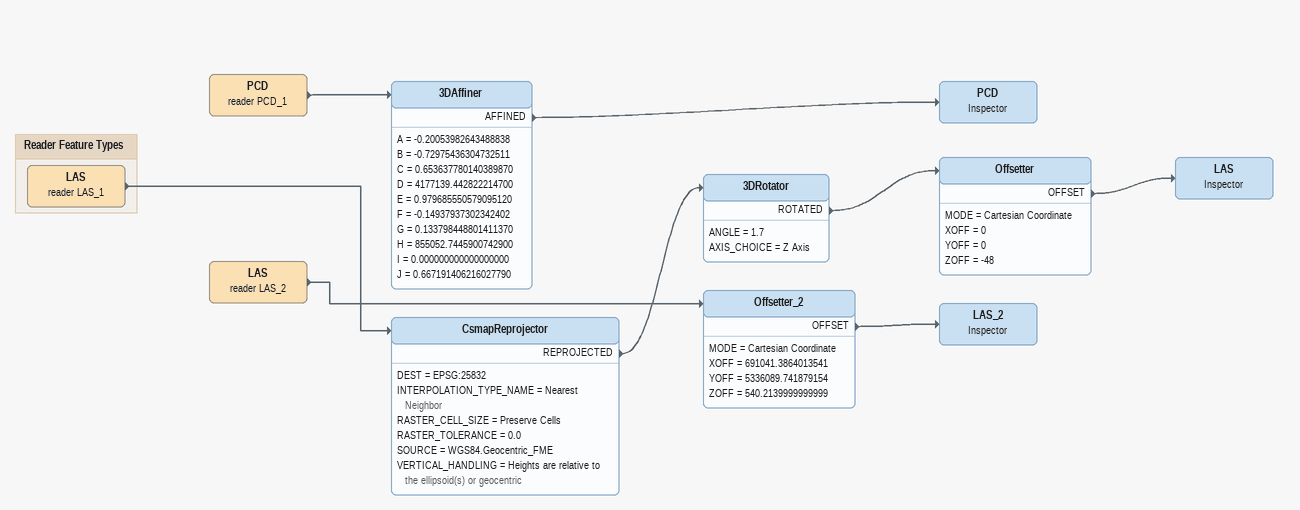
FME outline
CsmapReprojector
    DEST = EPSG:25832
    INTERPOLATION_TYPE_NAME = Nearest Neighbor
    RASTER_CELL_SIZE = Preserve Cells
    RASTER_TOLERANCE = 0.0
    SOURCE = WGS84.Geocentric_FME
    VERTICAL_HANDLING = Heights are relative to the ellipsoid(s) or geocentric
    REPROJECTED -> 3DRotator
3DRotator
    ANGLE = 1.7
    AXIS_CHOICE = Z Axis
    ROTATED -> Offsetter
Offsetter
    MODE = Cartesian Coordinate
    XOFF = 0
    YOFF = 0
    ZOFF = -48
    OFFSET -> LAS
LAS: Inspector
PCD (reader PCD_1)
    -> 3DAffiner
3DAffiner
    A = -0.20053982643488838
    B = -0.72975436304732511
    C = 0.653637780140389870
    D = 4177139.442822214700
    E = 0.979685550579095120
    F = -0.14937937302342402
    G = 0.133798448801411370
    H = 855052.7445900742900
    I = 0.000000000000000000
    J = 0.667191406216027790
    AFFINED -> PCD
PCD: Inspector
LAS (reader LAS_2)
    -> Offsetter_2
Offsetter_2
    MODE = Cartesian Coordinate
    XOFF = 691041.3864013541
    YOFF = 5336089.741879154
    ZOFF = 540.2139999999999
    OFFSET -> LAS_2
LAS_2: Inspector

Bookmark: Reader Feature Types
LAS (reader LAS_1)
    -> CsmapReprojector
